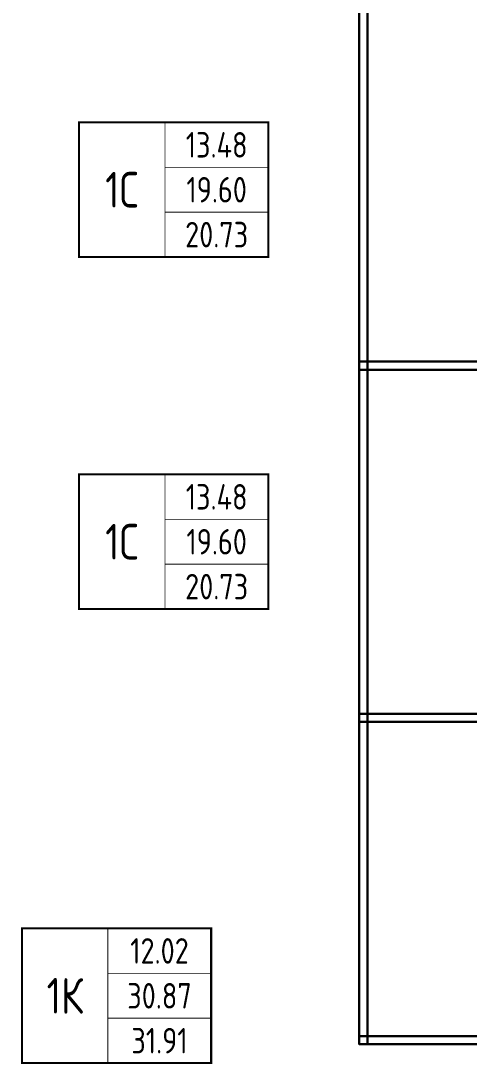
# Model space of a CAD drawing. Header units: millimetres. Extents: x 0 to 145404, y 0 to 194550.
# Drawn here: x 108761 to 113152, y 65851 to 76076 of the extents above; entities that cross this region are included whole.
import ezdxf
from ezdxf.enums import TextEntityAlignment as Align

# ---------------------------------------------------------------- set-up
doc = ezdxf.new("R2010")
doc.units = ezdxf.units.MM
doc.layers.add('АР - Перегородки 80', color=32, linetype='Continuous', lineweight=30)
doc.styles.add('ГОСТ 2.304', font='CS_Gost2304.shx')

# ---------------------------------------------------------------- blocks, each defined once
blk = doc.blocks.new('Квартира 1К 5450 тип 8')
at = {"ltscale": 75, "const_width": 20}
blk.add_lwpolyline([(-11654, 3485), (-9800, 3485), (-9800, 2165), (-11654, 2165)], close=True, dxfattribs=at)
at = {"ltscale": 75, "const_width": 8.8, "elevation": 227}
for points in [[(-10812, 3485), (-10812, 2165)], [(-9800, 3045), (-10812, 3045)], [(-9800, 2605), (-10812, 2605)]]:
    blk.add_lwpolyline(points, dxfattribs=at)
at = {"layer": 'АР - Перегородки 80'}
for points in [[(-8350, 5590), (-8350, 5510), (-7150, 5510), (-7150, 5590)], [(-8270, 5590), (-8270, 2350), (-8350, 2350), (-8350, 5590)], [(-8350, 2430), (-8350, 2350), (-7150, 2350), (-7150, 2430)]]:
    blk.add_lwpolyline(points, close=True, dxfattribs=at)
at = {"ltscale": 75, "style": 'ГОСТ 2.304'}
for s, height, p in [('12.02', 250, (-10306, 3265)), ('1К', 350, (-11233, 2825)), ('30.87', 250, (-10306, 2825)), ('31.91', 250, (-10306, 2385))]:
    blk.add_text(s, height=height, dxfattribs=at).set_placement(p, align=Align.MIDDLE_CENTER)
blk = doc.blocks.new('Квартира 1С 3450 тип 9-1')
at = {"ltscale": 75, "const_width": 20}
blk.add_lwpolyline([(-11094, 2485), (-9240, 2485), (-9240, 1165), (-11094, 1165)], close=True, dxfattribs=at)
at = {"ltscale": 75, "const_width": 8.8, "elevation": 227}
for points in [[(-10252, 2485), (-10252, 1165)], [(-9240, 2045), (-10252, 2045)], [(-9240, 1605), (-10252, 1605)]]:
    blk.add_lwpolyline(points, dxfattribs=at)
at = {"layer": 'АР - Перегородки 80'}
for points in [[(-8350, 3510), (-8350, 3590), (-7150, 3590), (-7150, 3510)], [(-8270, 60), (-8270, 3590), (-8350, 3590), (-8350, 60)], [(-8350, 60), (-8350, 140), (-7150, 140), (-7150, 60)]]:
    blk.add_lwpolyline(points, close=True, dxfattribs=at)
at = {"ltscale": 75, "style": 'ГОСТ 2.304'}
for s, height, p in [('13.48', 250, (-9746, 2265)), ('1С', 350, (-10673, 1825)), ('19.60', 250, (-9746, 1825)), ('20.73', 250, (-9746, 1385))]:
    blk.add_text(s, height=height, dxfattribs=at).set_placement(p, align=Align.MIDDLE_CENTER)
blk = doc.blocks.new('Квартира 1С 3450 тип 9')
at = {"ltscale": 75, "const_width": 20}
blk.add_lwpolyline([(-11094, 2485), (-9240, 2485), (-9240, 1165), (-11094, 1165)], close=True, dxfattribs=at)
at = {"ltscale": 75, "const_width": 8.8, "elevation": 227}
for points in [[(-10252, 2485), (-10252, 1165)], [(-9240, 2045), (-10252, 2045)], [(-9240, 1605), (-10252, 1605)]]:
    blk.add_lwpolyline(points, dxfattribs=at)
at = {"layer": 'АР - Перегородки 80'}
for points in [[(-8270, 3590), (-8270, 60), (-8350, 60), (-8350, 3590)], [(-8350, 140), (-8350, 60), (-7150, 60), (-7150, 140)]]:
    blk.add_lwpolyline(points, close=True, dxfattribs=at)
at = {"ltscale": 75, "style": 'ГОСТ 2.304'}
for s, height, p in [('13.48', 250, (-9746, 2265)), ('1С', 350, (-10673, 1825)), ('19.60', 250, (-9746, 1825)), ('20.73', 250, (-9746, 1385))]:
    blk.add_text(s, height=height, dxfattribs=at).set_placement(p, align=Align.MIDDLE_CENTER)
blk = doc.blocks.new('V_Section_3')
for name, p in [('Квартира 1С 3450 тип 9', (7150, -25750)), ('Квартира 1С 3450 тип 9-1', (7150, -29200)), ('Квартира 1К 5450 тип 8', (7150, -34650))]:
    blk.add_blockref(name, p)

msp = doc.modelspace()

# ---------------------------------------------------------------- block references
msp.add_blockref('V_Section_3', (113275, 98346, 0))

doc.saveas('drawing.dxf')
